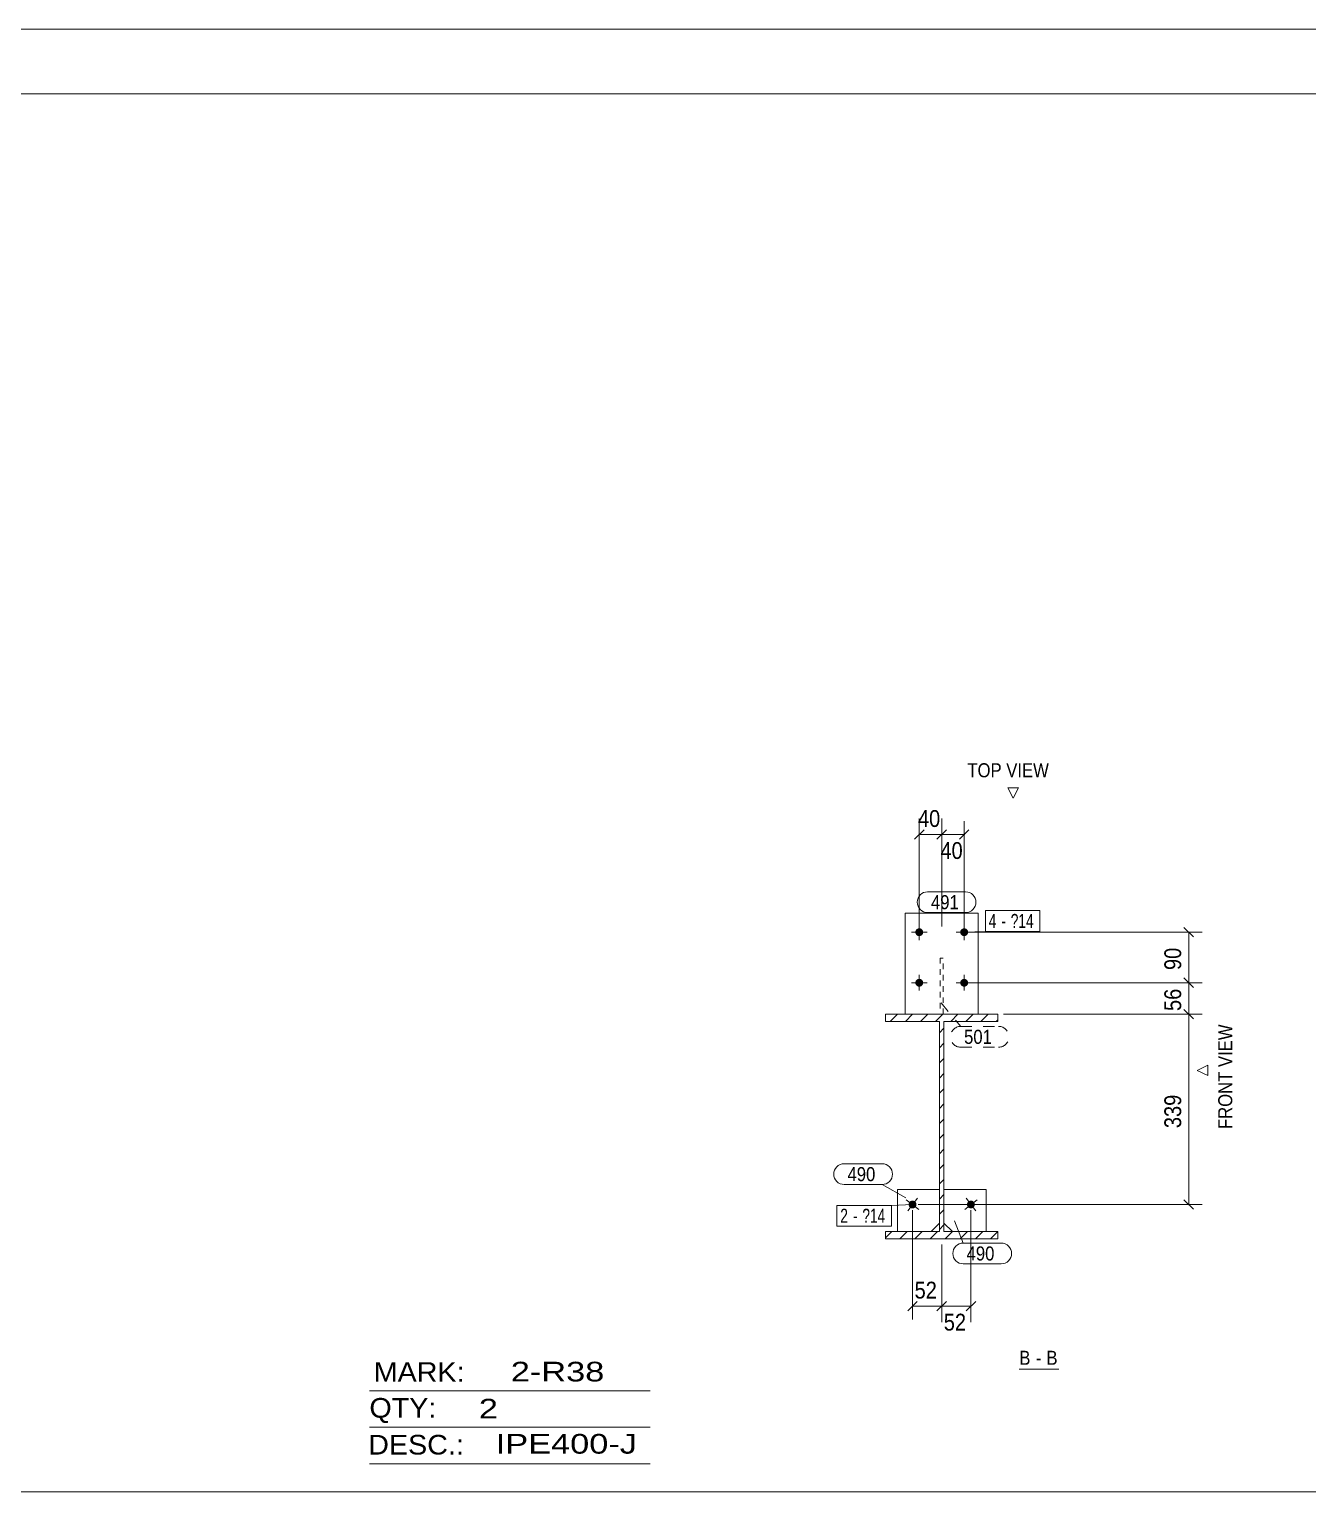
# Model space of a CAD drawing. Header units: millimetres. Extents: x 2 to 1174, y 1 to 825.
# Drawn here: x 331.4 to 559.1, y 5 to 265.5 of the extents above; entities that cross this region are included whole.
import ezdxf

# ---------------------------------------------------------------- set-up
doc = ezdxf.new("R2010")
doc.units = ezdxf.units.MM
for name, pattern in [('XKITLINE00', [0]), ('XKITLINE01', [4, 1, -1, 1, -1]), ('XKITLINE02', [4, 2, -2])]:
    doc.linetypes.add(name, pattern=pattern)
for name, color, linetype, lineweight in [('Bolt', 3, 'Continuous', 0), ('BoltMark', 7, 'Continuous', 0), ('Dimensions', 7, 'Continuous', 0), ('DrawingSheet', 5, 'Continuous', 0), ('OtherObjectType', 7, 'Continuous', 0), ('Part', 2, 'Continuous', 0), ('PartMark', 7, 'Continuous', 0)]:
    doc.layers.add(name, color=color, linetype=linetype, lineweight=lineweight)
doc.styles.add('ARIAL', font='ARIAL.TTF')
doc.styles.add('ARIAL_NARROW', font='ARIALN.TTF')

# ---------------------------------------------------------------- blocks, each defined once
blk = doc.blocks.new('*A1')
at = {"layer": 'Part', "color": 7, "linetype": 'XKITLINE00', "lineweight": 0}
for p, q in [((484.76, 88.76), (486.06, 90.06)), ((487.46, 88.76), (488.76, 90.06)), ((490.15, 88.76), (491.45, 90.06)), ((492.85, 88.76), (494.15, 90.06)), ((495.54, 88.76), (496.84, 90.06)), ((498.23, 88.76), (499.53, 90.06)), ((500.93, 88.76), (502.23, 90.06)), ((503.62, 88.76), (503.94, 89.08)), ((493.54, 86.76), (494.34, 87.56)), ((493.54, 84.07), (494.34, 84.87)), ((493.54, 81.37), (494.34, 82.17)), ((493.54, 78.68), (494.34, 79.48)), ((493.54, 75.98), (494.34, 76.78)), ((493.54, 73.29), (494.34, 74.09)), ((493.54, 70.59), (494.34, 71.39)), ((493.54, 67.9), (494.34, 68.7)), ((493.54, 65.21), (494.34, 66.01)), ((493.54, 62.51), (494.34, 63.31)), ((493.54, 59.82), (494.34, 60.62)), ((493.54, 57.12), (494.34, 57.92)), ((493.54, 54.43), (494.34, 55.23)), ((493.54, 51.74), (494.34, 52.54)), ((483.94, 50.22), (485.08, 51.36)), ((486.48, 50.06), (487.78, 51.36)), ((489.17, 50.06), (490.47, 51.36)), ((491.86, 50.06), (493.16, 51.36)), ((494.56, 50.06), (495.86, 51.36)), ((497.25, 50.06), (498.55, 51.36)), ((499.95, 50.06), (501.25, 51.36)), ((502.64, 50.06), (503.94, 51.36)), ((503.94, 51.36), (503.94, 51.36))]:
    blk.add_line(p, q, dxfattribs=at)
blk = doc.blocks.new('*A157')
at = {"layer": 'Bolt'}
blk.add_hatch(color=3, dxfattribs=at).paths.add_polyline_path([(488.28, 55.63), (488.26, 55.65), (488.23, 55.68), (488.21, 55.7), (488.19, 55.73), (488.17, 55.76), (488.15, 55.78), (488.13, 55.81), (488.12, 55.84), (488.1, 55.88), (488.09, 55.91), (488.08, 55.94), (488.07, 55.97), (488.06, 56.01), (488.05, 56.04), (488.05, 56.07), (488.04, 56.11), (488.04, 56.14), (488.04, 56.18), (488.04, 56.21), (488.04, 56.24), (488.05, 56.28), (488.06, 56.31), (488.06, 56.35), (488.07, 56.38), (488.09, 56.41), (488.1, 56.44), (488.11, 56.47), (488.13, 56.5), (488.15, 56.53), (488.17, 56.56), (488.19, 56.59), (488.21, 56.62), (488.23, 56.64), (488.26, 56.67), (488.28, 56.69), (488.31, 56.71), (488.34, 56.73), (488.36, 56.75), (488.39, 56.77), (488.42, 56.78), (488.46, 56.8), (488.49, 56.81), (488.52, 56.82), (488.55, 56.83), (488.59, 56.84), (488.62, 56.85), (488.65, 56.85), (488.69, 56.86), (488.72, 56.86), (488.76, 56.86), (488.79, 56.86), (488.82, 56.85), (488.86, 56.85), (488.89, 56.84), (488.93, 56.83), (488.96, 56.82), (488.99, 56.81), (489.02, 56.8), (489.05, 56.79), (489.08, 56.77), (489.11, 56.75), (489.14, 56.73), (489.17, 56.71), (489.2, 56.69), (489.22, 56.67), (489.25, 56.64), (489.27, 56.62), (489.29, 56.59), (489.31, 56.56), (489.33, 56.54), (489.35, 56.51), (489.36, 56.48), (489.38, 56.44), (489.39, 56.41), (489.4, 56.38), (489.41, 56.35), (489.42, 56.31), (489.43, 56.28), (489.43, 56.25), (489.44, 56.21), (489.44, 56.18), (489.44, 56.14), (489.44, 56.11), (489.43, 56.08), (489.43, 56.04), (489.42, 56.01), (489.41, 55.97), (489.4, 55.94), (489.39, 55.91), (489.38, 55.88), (489.37, 55.85), (489.35, 55.82), (489.33, 55.79), (489.31, 55.76), (489.29, 55.73), (489.27, 55.7), (489.25, 55.68), (489.22, 55.65), (489.2, 55.63), (489.17, 55.61), (489.14, 55.59), (489.12, 55.57), (489.09, 55.55), (489.06, 55.54), (489.02, 55.52), (488.99, 55.51), (488.96, 55.5), (488.93, 55.49), (488.89, 55.48), (488.86, 55.47), (488.83, 55.47), (488.79, 55.46), (488.76, 55.46), (488.72, 55.46), (488.69, 55.46), (488.66, 55.47), (488.62, 55.47), (488.59, 55.48), (488.55, 55.48), (488.52, 55.49), (488.49, 55.51), (488.46, 55.52), (488.43, 55.53), (488.4, 55.55), (488.37, 55.57), (488.34, 55.59), (488.31, 55.61)], flags=17)
at = {"layer": 'Bolt', "color": 3, "linetype": 'XKITLINE00', "lineweight": 0}
for p, q in [((489.85, 55.3), (487.63, 57.02)), ((487.88, 55.05), (489.6, 57.27))]:
    blk.add_line(p, q, dxfattribs=at)
blk = doc.blocks.new('*A158')
at = {"layer": 'Bolt'}
blk.add_hatch(color=3, dxfattribs=at).paths.add_polyline_path([(498.74, 56.73), (498.77, 56.75), (498.8, 56.77), (498.83, 56.79), (498.86, 56.8), (498.89, 56.81), (498.92, 56.82), (498.95, 56.83), (498.99, 56.84), (499.02, 56.85), (499.06, 56.85), (499.09, 56.86), (499.12, 56.86), (499.16, 56.86), (499.19, 56.86), (499.23, 56.85), (499.26, 56.85), (499.29, 56.84), (499.33, 56.83), (499.36, 56.82), (499.39, 56.81), (499.42, 56.8), (499.46, 56.78), (499.49, 56.77), (499.52, 56.75), (499.54, 56.73), (499.57, 56.71), (499.6, 56.69), (499.62, 56.67), (499.65, 56.64), (499.67, 56.62), (499.69, 56.59), (499.71, 56.56), (499.73, 56.53), (499.75, 56.5), (499.77, 56.47), (499.78, 56.44), (499.79, 56.41), (499.8, 56.38), (499.81, 56.35), (499.82, 56.31), (499.83, 56.28), (499.83, 56.24), (499.84, 56.21), (499.84, 56.18), (499.84, 56.14), (499.84, 56.11), (499.83, 56.07), (499.83, 56.04), (499.82, 56.01), (499.81, 55.97), (499.8, 55.94), (499.79, 55.91), (499.78, 55.88), (499.76, 55.84), (499.75, 55.81), (499.73, 55.78), (499.71, 55.76), (499.69, 55.73), (499.67, 55.7), (499.65, 55.68), (499.62, 55.65), (499.6, 55.63), (499.57, 55.61), (499.54, 55.59), (499.51, 55.57), (499.48, 55.55), (499.45, 55.53), (499.42, 55.52), (499.39, 55.51), (499.36, 55.49), (499.33, 55.48), (499.29, 55.48), (499.26, 55.47), (499.22, 55.47), (499.19, 55.46), (499.16, 55.46), (499.12, 55.46), (499.09, 55.46), (499.05, 55.47), (499.02, 55.47), (498.99, 55.48), (498.95, 55.49), (498.92, 55.5), (498.89, 55.51), (498.86, 55.52), (498.82, 55.54), (498.79, 55.55), (498.76, 55.57), (498.74, 55.59), (498.71, 55.61), (498.68, 55.63), (498.66, 55.65), (498.63, 55.68), (498.61, 55.7), (498.59, 55.73), (498.57, 55.76), (498.55, 55.79), (498.53, 55.82), (498.51, 55.85), (498.5, 55.88), (498.49, 55.91), (498.47, 55.94), (498.46, 55.97), (498.46, 56.01), (498.45, 56.04), (498.44, 56.08), (498.44, 56.11), (498.44, 56.14), (498.44, 56.18), (498.44, 56.21), (498.45, 56.25), (498.45, 56.28), (498.46, 56.31), (498.47, 56.35), (498.48, 56.38), (498.49, 56.41), (498.5, 56.44), (498.52, 56.48), (498.53, 56.51), (498.55, 56.54), (498.57, 56.56), (498.59, 56.59), (498.61, 56.62), (498.63, 56.64), (498.66, 56.67), (498.68, 56.69), (498.71, 56.71)], flags=17)
at = {"layer": 'Bolt', "color": 3, "linetype": 'XKITLINE00', "lineweight": 0}
for p, q in [((498.03, 55.3), (500.25, 57.02)), ((498.28, 57.27), (500, 55.05))]:
    blk.add_line(p, q, dxfattribs=at)
blk = doc.blocks.new('*A159')
at = {"layer": 'Bolt'}
for points in [[(490.64, 104.63), (490.64, 104.59), (490.63, 104.56), (490.63, 104.52), (490.62, 104.49), (490.61, 104.46), (490.6, 104.42), (490.59, 104.39), (490.57, 104.36), (490.56, 104.33), (490.54, 104.3), (490.52, 104.27), (490.5, 104.24), (490.48, 104.22), (490.46, 104.19), (490.43, 104.16), (490.41, 104.14), (490.38, 104.12), (490.36, 104.1), (490.33, 104.08), (490.3, 104.06), (490.27, 104.04), (490.24, 104.03), (490.21, 104.01), (490.18, 104), (490.14, 103.99), (490.11, 103.98), (490.08, 103.97), (490.04, 103.97), (490.01, 103.96), (489.97, 103.96), (489.94, 103.96), (489.91, 103.96), (489.87, 103.96), (489.84, 103.97), (489.8, 103.97), (489.77, 103.98), (489.74, 103.99), (489.7, 104), (489.67, 104.01), (489.64, 104.03), (489.61, 104.04), (489.58, 104.06), (489.55, 104.08), (489.52, 104.1), (489.5, 104.12), (489.47, 104.14), (489.44, 104.16), (489.42, 104.19), (489.4, 104.22), (489.38, 104.24), (489.36, 104.27), (489.34, 104.3), (489.32, 104.33), (489.31, 104.36), (489.29, 104.39), (489.28, 104.42), (489.27, 104.46), (489.26, 104.49), (489.25, 104.52), (489.25, 104.56), (489.24, 104.59), (489.24, 104.63), (489.24, 104.66), (489.24, 104.69), (489.24, 104.73), (489.25, 104.76), (489.25, 104.8), (489.26, 104.83), (489.27, 104.86), (489.28, 104.9), (489.29, 104.93), (489.31, 104.96), (489.32, 104.99), (489.34, 105.02), (489.36, 105.05), (489.38, 105.08), (489.4, 105.1), (489.42, 105.13), (489.44, 105.15), (489.47, 105.18), (489.5, 105.2), (489.52, 105.22), (489.55, 105.24), (489.58, 105.26), (489.61, 105.28), (489.64, 105.29), (489.67, 105.31), (489.7, 105.32), (489.74, 105.33), (489.77, 105.34), (489.8, 105.35), (489.84, 105.35), (489.87, 105.36), (489.91, 105.36), (489.94, 105.36), (489.97, 105.36), (490.01, 105.36), (490.04, 105.35), (490.08, 105.35), (490.11, 105.34), (490.14, 105.33), (490.18, 105.32), (490.21, 105.31), (490.24, 105.29), (490.27, 105.28), (490.3, 105.26), (490.33, 105.24), (490.36, 105.22), (490.38, 105.2), (490.41, 105.18), (490.43, 105.15), (490.46, 105.13), (490.48, 105.1), (490.5, 105.08), (490.52, 105.05), (490.54, 105.02), (490.56, 104.99), (490.57, 104.96), (490.59, 104.93), (490.6, 104.9), (490.61, 104.86), (490.62, 104.83), (490.63, 104.8), (490.63, 104.76), (490.64, 104.73), (490.64, 104.69), (490.64, 104.66)], [(498.64, 104.63), (498.64, 104.59), (498.63, 104.56), (498.63, 104.52), (498.62, 104.49), (498.61, 104.46), (498.6, 104.42), (498.59, 104.39), (498.57, 104.36), (498.56, 104.33), (498.54, 104.3), (498.52, 104.27), (498.5, 104.24), (498.48, 104.22), (498.46, 104.19), (498.43, 104.16), (498.41, 104.14), (498.38, 104.12), (498.36, 104.1), (498.33, 104.08), (498.3, 104.06), (498.27, 104.04), (498.24, 104.03), (498.21, 104.01), (498.18, 104), (498.14, 103.99), (498.11, 103.98), (498.08, 103.97), (498.04, 103.97), (498.01, 103.96), (497.97, 103.96), (497.94, 103.96), (497.91, 103.96), (497.87, 103.96), (497.84, 103.97), (497.8, 103.97), (497.77, 103.98), (497.74, 103.99), (497.7, 104), (497.67, 104.01), (497.64, 104.03), (497.61, 104.04), (497.58, 104.06), (497.55, 104.08), (497.52, 104.1), (497.5, 104.12), (497.47, 104.14), (497.44, 104.16), (497.42, 104.19), (497.4, 104.22), (497.38, 104.24), (497.36, 104.27), (497.34, 104.3), (497.32, 104.33), (497.31, 104.36), (497.29, 104.39), (497.28, 104.42), (497.27, 104.46), (497.26, 104.49), (497.25, 104.52), (497.25, 104.56), (497.24, 104.59), (497.24, 104.63), (497.24, 104.66), (497.24, 104.69), (497.24, 104.73), (497.25, 104.76), (497.25, 104.8), (497.26, 104.83), (497.27, 104.86), (497.28, 104.9), (497.29, 104.93), (497.31, 104.96), (497.32, 104.99), (497.34, 105.02), (497.36, 105.05), (497.38, 105.08), (497.4, 105.1), (497.42, 105.13), (497.44, 105.15), (497.47, 105.18), (497.5, 105.2), (497.52, 105.22), (497.55, 105.24), (497.58, 105.26), (497.61, 105.28), (497.64, 105.29), (497.67, 105.31), (497.7, 105.32), (497.74, 105.33), (497.77, 105.34), (497.8, 105.35), (497.84, 105.35), (497.87, 105.36), (497.91, 105.36), (497.94, 105.36), (497.97, 105.36), (498.01, 105.36), (498.04, 105.35), (498.08, 105.35), (498.11, 105.34), (498.14, 105.33), (498.18, 105.32), (498.21, 105.31), (498.24, 105.29), (498.27, 105.28), (498.3, 105.26), (498.33, 105.24), (498.36, 105.22), (498.38, 105.2), (498.41, 105.18), (498.43, 105.15), (498.46, 105.13), (498.48, 105.1), (498.5, 105.08), (498.52, 105.05), (498.54, 105.02), (498.56, 104.99), (498.57, 104.96), (498.59, 104.93), (498.6, 104.9), (498.61, 104.86), (498.62, 104.83), (498.63, 104.8), (498.63, 104.76), (498.64, 104.73), (498.64, 104.69), (498.64, 104.66)], [(490.64, 95.63), (490.64, 95.59), (490.63, 95.56), (490.63, 95.52), (490.62, 95.49), (490.61, 95.46), (490.6, 95.42), (490.59, 95.39), (490.57, 95.36), (490.56, 95.33), (490.54, 95.3), (490.52, 95.27), (490.5, 95.24), (490.48, 95.22), (490.46, 95.19), (490.43, 95.16), (490.41, 95.14), (490.38, 95.12), (490.36, 95.1), (490.33, 95.08), (490.3, 95.06), (490.27, 95.04), (490.24, 95.03), (490.21, 95.01), (490.18, 95), (490.14, 94.99), (490.11, 94.98), (490.08, 94.97), (490.04, 94.97), (490.01, 94.96), (489.97, 94.96), (489.94, 94.96), (489.91, 94.96), (489.87, 94.96), (489.84, 94.97), (489.8, 94.97), (489.77, 94.98), (489.74, 94.99), (489.7, 95), (489.67, 95.01), (489.64, 95.03), (489.61, 95.04), (489.58, 95.06), (489.55, 95.08), (489.52, 95.1), (489.5, 95.12), (489.47, 95.14), (489.44, 95.16), (489.42, 95.19), (489.4, 95.22), (489.38, 95.24), (489.36, 95.27), (489.34, 95.3), (489.32, 95.33), (489.31, 95.36), (489.29, 95.39), (489.28, 95.42), (489.27, 95.46), (489.26, 95.49), (489.25, 95.52), (489.25, 95.56), (489.24, 95.59), (489.24, 95.63), (489.24, 95.66), (489.24, 95.69), (489.24, 95.73), (489.25, 95.76), (489.25, 95.8), (489.26, 95.83), (489.27, 95.86), (489.28, 95.9), (489.29, 95.93), (489.31, 95.96), (489.32, 95.99), (489.34, 96.02), (489.36, 96.05), (489.38, 96.08), (489.4, 96.1), (489.42, 96.13), (489.44, 96.15), (489.47, 96.18), (489.5, 96.2), (489.52, 96.22), (489.55, 96.24), (489.58, 96.26), (489.61, 96.28), (489.64, 96.29), (489.67, 96.31), (489.7, 96.32), (489.74, 96.33), (489.77, 96.34), (489.8, 96.35), (489.84, 96.35), (489.87, 96.36), (489.91, 96.36), (489.94, 96.36), (489.97, 96.36), (490.01, 96.36), (490.04, 96.35), (490.08, 96.35), (490.11, 96.34), (490.14, 96.33), (490.18, 96.32), (490.21, 96.31), (490.24, 96.29), (490.27, 96.28), (490.3, 96.26), (490.33, 96.24), (490.36, 96.22), (490.38, 96.2), (490.41, 96.18), (490.43, 96.15), (490.46, 96.13), (490.48, 96.1), (490.5, 96.08), (490.52, 96.05), (490.54, 96.02), (490.56, 95.99), (490.57, 95.96), (490.59, 95.93), (490.6, 95.9), (490.61, 95.86), (490.62, 95.83), (490.63, 95.8), (490.63, 95.76), (490.64, 95.73), (490.64, 95.69), (490.64, 95.66)], [(498.64, 95.63), (498.64, 95.59), (498.63, 95.56), (498.63, 95.52), (498.62, 95.49), (498.61, 95.46), (498.6, 95.42), (498.59, 95.39), (498.57, 95.36), (498.56, 95.33), (498.54, 95.3), (498.52, 95.27), (498.5, 95.24), (498.48, 95.22), (498.46, 95.19), (498.43, 95.16), (498.41, 95.14), (498.38, 95.12), (498.36, 95.1), (498.33, 95.08), (498.3, 95.06), (498.27, 95.04), (498.24, 95.03), (498.21, 95.01), (498.18, 95), (498.14, 94.99), (498.11, 94.98), (498.08, 94.97), (498.04, 94.97), (498.01, 94.96), (497.97, 94.96), (497.94, 94.96), (497.91, 94.96), (497.87, 94.96), (497.84, 94.97), (497.8, 94.97), (497.77, 94.98), (497.74, 94.99), (497.7, 95), (497.67, 95.01), (497.64, 95.03), (497.61, 95.04), (497.58, 95.06), (497.55, 95.08), (497.52, 95.1), (497.5, 95.12), (497.47, 95.14), (497.44, 95.16), (497.42, 95.19), (497.4, 95.22), (497.38, 95.24), (497.36, 95.27), (497.34, 95.3), (497.32, 95.33), (497.31, 95.36), (497.29, 95.39), (497.28, 95.42), (497.27, 95.46), (497.26, 95.49), (497.25, 95.52), (497.25, 95.56), (497.24, 95.59), (497.24, 95.63), (497.24, 95.66), (497.24, 95.69), (497.24, 95.73), (497.25, 95.76), (497.25, 95.8), (497.26, 95.83), (497.27, 95.86), (497.28, 95.9), (497.29, 95.93), (497.31, 95.96), (497.32, 95.99), (497.34, 96.02), (497.36, 96.05), (497.38, 96.08), (497.4, 96.1), (497.42, 96.13), (497.44, 96.15), (497.47, 96.18), (497.5, 96.2), (497.52, 96.22), (497.55, 96.24), (497.58, 96.26), (497.61, 96.28), (497.64, 96.29), (497.67, 96.31), (497.7, 96.32), (497.74, 96.33), (497.77, 96.34), (497.8, 96.35), (497.84, 96.35), (497.87, 96.36), (497.91, 96.36), (497.94, 96.36), (497.97, 96.36), (498.01, 96.36), (498.04, 96.35), (498.08, 96.35), (498.11, 96.34), (498.14, 96.33), (498.18, 96.32), (498.21, 96.31), (498.24, 96.29), (498.27, 96.28), (498.3, 96.26), (498.33, 96.24), (498.36, 96.22), (498.38, 96.2), (498.41, 96.18), (498.43, 96.15), (498.46, 96.13), (498.48, 96.1), (498.5, 96.08), (498.52, 96.05), (498.54, 96.02), (498.56, 95.99), (498.57, 95.96), (498.59, 95.93), (498.6, 95.9), (498.61, 95.86), (498.62, 95.83), (498.63, 95.8), (498.63, 95.76), (498.64, 95.73), (498.64, 95.69), (498.64, 95.66)]]:
    blk.add_hatch(color=3, dxfattribs=at).paths.add_polyline_path(points, flags=17)
at = {"layer": 'Bolt', "color": 3, "linetype": 'XKITLINE00', "lineweight": 0}
for p, q in [((491.34, 104.66), (488.54, 104.66)), ((489.94, 106.06), (489.94, 103.26)), ((499.34, 104.66), (496.54, 104.66)), ((497.94, 106.06), (497.94, 103.26)), ((489.94, 97.06), (489.94, 94.26)), ((497.94, 97.06), (497.94, 94.26)), ((491.34, 95.66), (488.54, 95.66)), ((499.34, 95.66), (496.54, 95.66))]:
    blk.add_line(p, q, dxfattribs=at)
blk = doc.blocks.new('*A160')
at = {"layer": 'Part', "color": 2, "linetype": 'XKITLINE00', "lineweight": 0}
for p, q in [((483.94, 88.76), (483.94, 90.06)), ((483.94, 90.06), (503.94, 90.06)), ((493.54, 88.76), (483.94, 88.76)), ((493.54, 51.36), (493.54, 88.76)), ((503.94, 88.76), (494.34, 88.76)), ((494.34, 88.76), (494.34, 51.36)), ((503.94, 90.06), (503.94, 88.76)), ((483.94, 50.06), (483.94, 51.36)), ((483.94, 51.36), (493.54, 51.36)), ((503.94, 50.06), (483.94, 50.06)), ((494.34, 51.36), (503.94, 51.36)), ((503.94, 51.36), (503.94, 50.06))]:
    blk.add_line(p, q, dxfattribs=at)
blk = doc.blocks.new('*A161')
at = {"layer": 'Part', "color": 2, "linetype": 'XKITLINE00', "lineweight": 0}
for p, q in [((493.54, 58.86), (486.04, 58.86)), ((486.04, 58.86), (486.04, 51.36)), ((492.04, 51.36), (493.54, 52.86))]:
    blk.add_line(p, q, dxfattribs=at)
at = {"layer": 'Part', "color": 7, "linetype": 'XKITLINE01', "lineweight": 0}
for p, q in [((493.54, 52.86), (493.54, 58.86)), ((486.04, 51.36), (492.04, 51.36))]:
    blk.add_line(p, q, dxfattribs=at)
blk = doc.blocks.new('*A162')
at = {"layer": 'Part', "color": 2, "linetype": 'XKITLINE00', "lineweight": 0}
for p, q in [((494.34, 58.86), (501.84, 58.86)), ((501.84, 58.86), (501.84, 51.36)), ((495.84, 51.36), (494.34, 52.86))]:
    blk.add_line(p, q, dxfattribs=at)
at = {"layer": 'Part', "color": 7, "linetype": 'XKITLINE01', "lineweight": 0}
for p, q in [((494.34, 52.86), (494.34, 58.86)), ((501.84, 51.36), (495.84, 51.36))]:
    blk.add_line(p, q, dxfattribs=at)
blk = doc.blocks.new('*A163')
at = {"layer": 'Part', "color": 7, "linetype": 'XKITLINE01', "lineweight": 0}
for p, q in [((494.19, 100.06), (493.69, 100.06)), ((493.69, 100.06), (493.69, 90.06)), ((494.19, 90.06), (494.19, 100.06)), ((493.69, 90.06), (494.19, 90.06))]:
    blk.add_line(p, q, dxfattribs=at)
blk = doc.blocks.new('*A164')
at = {"layer": 'Part', "color": 2, "linetype": 'XKITLINE00', "lineweight": 0}
for p, q in [((487.44, 90.06), (487.44, 108.06)), ((487.44, 108.06), (500.44, 108.06)), ((500.44, 108.06), (500.44, 90.06))]:
    blk.add_line(p, q, dxfattribs=at)
at = {"layer": 'Part', "color": 7, "linetype": 'XKITLINE01', "lineweight": 0}
blk.add_line((500.44, 90.06), (487.44, 90.06), dxfattribs=at)
blk = doc.blocks.new('*A182')
at = {"layer": 'DrawingSheet', "color": 5, "linetype": 'XKITLINE00', "lineweight": 0}
blk.add_line((5, 5), (1174, 5), dxfattribs=at)
blk = doc.blocks.new('*A186')
at = {"layer": 'OtherObjectType', "color": 6, "linetype": 'XKITLINE00', "lineweight": 0}
for p, q in [((392, 23), (442, 23)), ((392, 16.5), (442, 16.5)), ((392, 10), (442, 10))]:
    blk.add_line(p, q, dxfattribs=at)
at = {"layer": 'OtherObjectType', "color": 6, "style": 'ARIAL_NARROW'}
for s, width, p in [('MARK:', 1.275, (392.77, 24.58)), ('2-R38', 1.525501, (417.19, 24.65)), ('QTY:', 1.275, (392, 18.19)), ('2', 1.525501, (411.49, 18.05)), ('DESC.:', 1.275, (391.79, 11.63)), ('IPE400-J', 1.525501, (414.5, 11.79))]:
    blk.add_text(s, height=3.5, dxfattribs=dict(at, width=width)).set_placement(p)
blk = doc.blocks.new('*A200')
at = {"layer": 'Dimensions', "color": 7, "linetype": 'XKITLINE00', "lineweight": 0}
blk.add_line((129.18, 265.49), (1009.6, 265.49), dxfattribs=at)
blk = doc.blocks.new('*A206')
at = {"layer": 'Dimensions', "color": 7, "linetype": 'XKITLINE00', "lineweight": 0}
blk.add_line((129.18, 254.01), (1004.25, 254.01), dxfattribs=at)
blk = doc.blocks.new('*A372')
at = {"layer": 'Dimensions', "color": 7, "linetype": 'XKITLINE00', "lineweight": 0}
for p, q in [((488.74, 55.16), (488.74, 35.66)), ((493.94, 49.06), (493.94, 35.66)), ((489.59, 38.91), (487.89, 37.21)), ((488.74, 38.06), (493.94, 38.06)), ((494.79, 38.91), (493.09, 37.21))]:
    blk.add_line(p, q, dxfattribs=at)
at = {"layer": 'Dimensions', "color": 3}
for p in [(488.74, 38.06), (493.94, 38.06)]:
    blk.add_point(p, dxfattribs=at)
at = {"layer": 'Dimensions', "color": 3, "style": 'ARIAL', "width": 0.85}
blk.add_text('52', height=3, dxfattribs=at).set_placement((489.11, 39.41))
blk = doc.blocks.new('*A373')
at = {"layer": 'Dimensions', "color": 7, "linetype": 'XKITLINE00', "lineweight": 0}
for p, q in [((499.14, 55.16), (499.14, 35.21)), ((493.94, 49.06), (493.94, 35.21)), ((494.79, 38.91), (493.09, 37.21)), ((493.94, 38.06), (499.14, 38.06)), ((499.99, 38.91), (498.29, 37.21))]:
    blk.add_line(p, q, dxfattribs=at)
at = {"layer": 'Dimensions', "color": 3}
for p in [(493.94, 38.06), (499.14, 38.06)]:
    blk.add_point(p, dxfattribs=at)
at = {"layer": 'Dimensions', "color": 3, "style": 'ARIAL', "width": 0.85}
blk.add_text('52', height=3, dxfattribs=at).set_placement((494.31, 33.71))
blk = doc.blocks.new('*A374')
at = {"layer": 'Dimensions', "color": 7, "linetype": 'XKITLINE00', "lineweight": 0}
for p, q in [((490.79, 122.91), (489.09, 121.21)), ((489.94, 105.66), (489.94, 124.91)), ((494.79, 122.91), (493.09, 121.21)), ((493.94, 105.66), (493.94, 124.91)), ((489.94, 122.06), (493.94, 122.06))]:
    blk.add_line(p, q, dxfattribs=at)
at = {"layer": 'Dimensions', "color": 3}
for p in [(489.94, 122.06), (493.94, 122.06)]:
    blk.add_point(p, dxfattribs=at)
at = {"layer": 'Dimensions', "color": 3, "style": 'ARIAL', "width": 0.85}
blk.add_text('40', height=3, dxfattribs=at).set_placement((489.71, 123.41))
blk = doc.blocks.new('*A375')
at = {"layer": 'Dimensions', "color": 7, "linetype": 'XKITLINE00', "lineweight": 0}
for p, q in [((494.79, 122.91), (493.09, 121.21)), ((493.94, 105.66), (493.94, 124.46)), ((498.79, 122.91), (497.09, 121.21)), ((497.94, 105.66), (497.94, 124.46)), ((493.94, 122.06), (497.94, 122.06))]:
    blk.add_line(p, q, dxfattribs=at)
at = {"layer": 'Dimensions', "color": 3}
for p in [(493.94, 122.06), (497.94, 122.06)]:
    blk.add_point(p, dxfattribs=at)
at = {"layer": 'Dimensions', "color": 3, "style": 'ARIAL', "width": 0.85}
blk.add_text('40', height=3, dxfattribs=at).set_placement((493.71, 117.71))
blk = doc.blocks.new('*A376')
at = {"layer": 'Dimensions', "color": 7, "linetype": 'XKITLINE00', "lineweight": 0}
for p, q in [((504.94, 90.06), (540.34, 90.06)), ((537.09, 90.91), (538.79, 89.21)), ((537.94, 56.16), (537.94, 90.06)), ((489.74, 56.16), (540.34, 56.16)), ((537.09, 57.01), (538.79, 55.31))]:
    blk.add_line(p, q, dxfattribs=at)
at = {"layer": 'Dimensions', "color": 3}
for p in [(537.94, 90.06), (537.94, 56.16)]:
    blk.add_point(p, dxfattribs=at)
at = {"layer": 'Dimensions', "color": 3, "style": 'ARIAL', "width": 0.85}
blk.add_text('339', height=3, rotation=90.0002, dxfattribs=at).set_placement((536.59, 69.77))
blk = doc.blocks.new('*A377')
at = {"layer": 'Dimensions', "color": 7, "linetype": 'XKITLINE00', "lineweight": 0}
for p, q in [((537.09, 96.51), (538.79, 94.81)), ((498.94, 95.66), (540.34, 95.66)), ((537.94, 90.06), (537.94, 95.66)), ((504.94, 90.06), (540.34, 90.06)), ((537.09, 90.91), (538.79, 89.21))]:
    blk.add_line(p, q, dxfattribs=at)
at = {"layer": 'Dimensions', "color": 3}
for p in [(537.94, 95.66), (537.94, 90.06)]:
    blk.add_point(p, dxfattribs=at)
at = {"layer": 'Dimensions', "color": 3, "style": 'ARIAL', "width": 0.85}
blk.add_text('56', height=3, rotation=90.0002, dxfattribs=at).set_placement((536.59, 90.63))
blk = doc.blocks.new('*A378')
at = {"layer": 'Dimensions', "color": 7, "linetype": 'XKITLINE00', "lineweight": 0}
for p, q in [((498.94, 104.66), (540.34, 104.66)), ((537.09, 105.51), (538.79, 103.81)), ((537.94, 95.66), (537.94, 104.66)), ((537.09, 96.51), (538.79, 94.81)), ((498.94, 95.66), (540.34, 95.66))]:
    blk.add_line(p, q, dxfattribs=at)
at = {"layer": 'Dimensions', "color": 3}
for p in [(537.94, 104.66), (537.94, 95.66)]:
    blk.add_point(p, dxfattribs=at)
at = {"layer": 'Dimensions', "color": 3, "style": 'ARIAL', "width": 0.85}
blk.add_text('90', height=3, rotation=90.0002, dxfattribs=at).set_placement((536.59, 97.93))
blk = doc.blocks.new('*A379')
at = {"layer": 'BoltMark', "color": 7, "linetype": 'XKITLINE00', "lineweight": 0}
for p, q in [((475.28, 56.01), (484.97, 56.01)), ((475.28, 52.31), (475.28, 56.01)), ((488.74, 56.16), (484.97, 56.01)), ((484.97, 52.31), (484.97, 56.01)), ((475.28, 52.31), (484.97, 52.31))]:
    blk.add_line(p, q, dxfattribs=at)
at = {"layer": 'BoltMark', "color": 3, "style": 'ARIAL_NARROW', "width": 0.85}
for s, p in [('2', (475.88, 52.91)), ('?14', (479.81, 52.91)), ('-', (478.15, 52.91))]:
    blk.add_text(s, height=2.5, dxfattribs=at).set_placement(p)
blk = doc.blocks.new('*A380')
at = {"layer": 'BoltMark', "color": 7, "linetype": 'XKITLINE00', "lineweight": 0}
for p, q in [((501.71, 108.51), (511.4, 108.51)), ((501.71, 104.81), (501.71, 108.51)), ((511.4, 104.81), (511.4, 108.51)), ((497.94, 104.66), (501.71, 104.81)), ((501.71, 104.81), (511.4, 104.81))]:
    blk.add_line(p, q, dxfattribs=at)
at = {"layer": 'BoltMark', "color": 3, "style": 'ARIAL_NARROW', "width": 0.85}
for s, p in [('4', (502.31, 105.41)), ('?14', (506.24, 105.41)), ('-', (504.58, 105.41))]:
    blk.add_text(s, height=2.5, dxfattribs=at).set_placement(p)
blk = doc.blocks.new('*A381')
at = {"layer": 'PartMark', "color": 7, "linetype": 'XKITLINE00', "lineweight": 0}
for p, q in [((476.56, 63.42), (483.33, 63.42)), ((476.56, 59.72), (483.33, 59.72)), ((487.57, 57.33), (483.33, 59.72))]:
    blk.add_line(p, q, dxfattribs=at)
for centre, start, end in [((476.56, 61.57), 90, 270), ((483.33, 61.57), 270, 90)]:
    blk.add_arc(centre, 1.85, start, end, dxfattribs=at)
at = {"layer": 'PartMark', "color": 3, "style": 'ARIAL', "width": 0.85}
blk.add_text('490', height=2.5, dxfattribs=at).set_placement((477.16, 60.32))
blk = doc.blocks.new('*A382')
at = {"layer": 'PartMark', "color": 7, "linetype": 'XKITLINE00', "lineweight": 0}
for p, q in [((496.22, 53.24), (497.77, 49.29)), ((497.77, 49.29), (504.54, 49.29)), ((497.77, 45.59), (504.54, 45.59))]:
    blk.add_line(p, q, dxfattribs=at)
for centre, start, end in [((497.77, 47.44), 90, 270), ((504.54, 47.44), 270, 90)]:
    blk.add_arc(centre, 1.85, start, end, dxfattribs=at)
at = {"layer": 'PartMark', "color": 3, "style": 'ARIAL', "width": 0.85}
blk.add_text('490', height=2.5, dxfattribs=at).set_placement((498.37, 46.19))
blk = doc.blocks.new('*A383')
at = {"layer": 'PartMark', "color": 7, "linetype": 'XKITLINE02', "lineweight": 0}
for p, q in [((493.82, 92.09), (497.32, 87.88)), ((497.32, 87.88), (504.08, 87.88)), ((497.32, 84.18), (504.08, 84.18))]:
    blk.add_line(p, q, dxfattribs=at)
for centre, start, end in [((497.32, 86.03), 90, 270), ((504.08, 86.03), 270, 90)]:
    blk.add_arc(centre, 1.85, start, end, dxfattribs=at)
at = {"layer": 'PartMark', "color": 3, "style": 'ARIAL', "width": 0.85}
blk.add_text('501', height=2.5, dxfattribs=at).set_placement((497.92, 84.78))
blk = doc.blocks.new('*A384')
at = {"layer": 'PartMark', "color": 7, "linetype": 'XKITLINE00', "lineweight": 0}
for p, q in [((491.43, 111.86), (498.19, 111.86)), ((491.43, 108.16), (498.19, 108.16))]:
    blk.add_line(p, q, dxfattribs=at)
for centre, start, end in [((491.43, 110.01), 90, 270), ((498.19, 110.01), 270, 90)]:
    blk.add_arc(centre, 1.85, start, end, dxfattribs=at)
at = {"layer": 'PartMark', "color": 3, "style": 'ARIAL', "width": 0.85}
blk.add_text('491', height=2.5, dxfattribs=at).set_placement((492.03, 108.76))
blk = doc.blocks.new('*A385')
at = {"layer": 'OtherObjectType', "color": 7, "linetype": 'XKITLINE00', "lineweight": 0}
for p, q in [((506.66, 128.51), (505.72, 130.38)), ((505.72, 130.38), (507.6, 130.38)), ((507.6, 130.38), (506.66, 128.51)), ((506.66, 128.51), (506.66, 128.51)), ((539.44, 80.06), (541.31, 81)), ((541.31, 81), (541.31, 79.12)), ((541.31, 79.12), (539.44, 80.06)), ((539.44, 80.06), (539.44, 80.06)), ((507.76, 26.86), (514.82, 26.86))]:
    blk.add_line(p, q, dxfattribs=at)
at = {"layer": 'OtherObjectType', "color": 7, "style": 'ARIAL', "width": 0.85}
for s, p in [('TOP VIEW', (498.51, 132.26)), ('B', (507.76, 27.61)), ('-', (510.73, 27.61)), ('B', (512.59, 27.61))]:
    blk.add_text(s, height=2.5, dxfattribs=at).set_placement(p)
blk.add_text('FRONT VIEW', height=2.5, rotation=90, dxfattribs=at).set_placement((545.69, 69.6))

msp = doc.modelspace()

# ---------------------------------------------------------------- block references
at = {"lineweight": 0}
for name in ['*A182', '*A200', '*A206', '*A374', '*A375', '*A384', '*A164', '*A380', '*A159', '*A378', '*A163', '*A377', '*A383', '*A1', '*A160', '*A376', '*A381', '*A161', '*A162', '*A379', '*A157', '*A372', '*A373', '*A158', '*A382', '*A186']:
    msp.add_blockref(name, (0, 0), dxfattribs=at)
at = {"layer": 'OtherObjectType', "lineweight": 0}
msp.add_blockref('*A385', (0, 0), dxfattribs=at)

doc.saveas('drawing.dxf')
